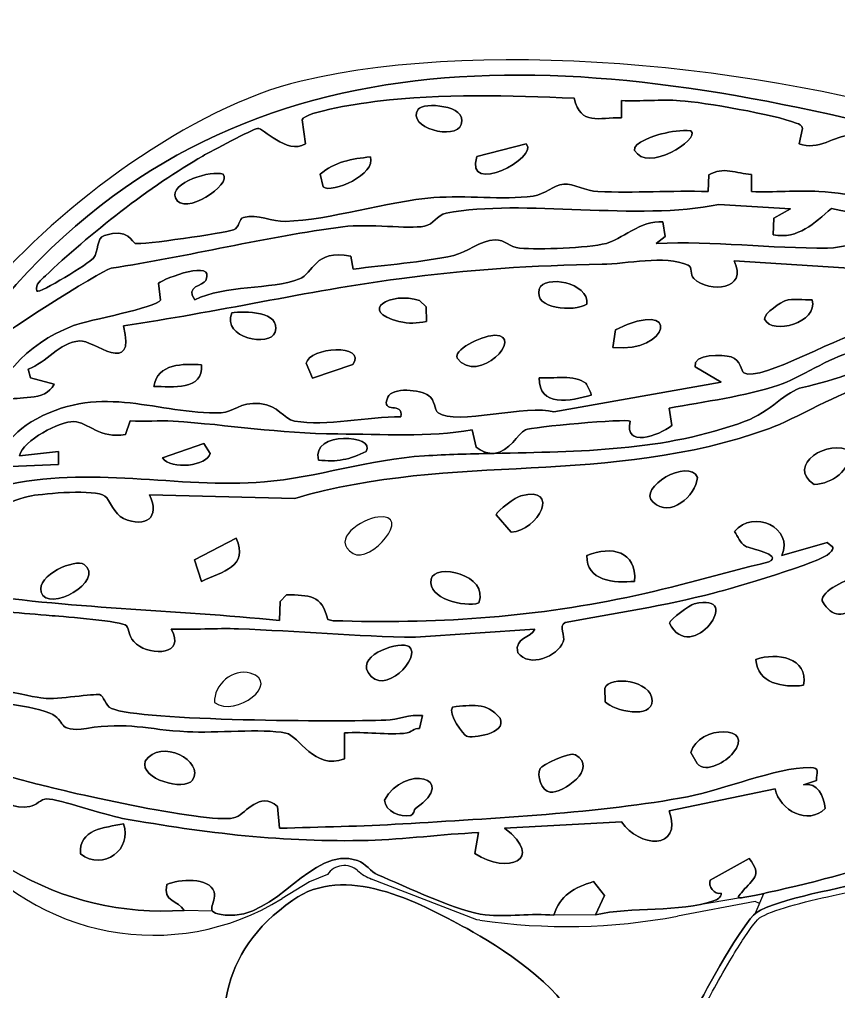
# Model space of a CAD drawing. Header units: millimetres. Extents: x -48 to 44, y -70 to 37.
# Drawn here: x -27.92 to -2.65, y 7.05 to 37.03 of the extents above; entities that cross this region are included whole.
import ezdxf

# ---------------------------------------------------------------- set-up
doc = ezdxf.new("R2010")
doc.units = ezdxf.units.MM
doc.layers.get('0').update_dxf_attribs({"linetype": 'CONTINUOUS'})

msp = doc.modelspace()

# ---------------------------------------------------------------- linework, layer by layer
for p, q in [((-18.416, 10.657), (-18.971, 10.435)), ((-13.805, 9.26), (-17.055, 10.515)), ((-18.971, 10.435), (-19.816, 9.912)), ((-5.677, 9.938), (-7.064, 9.703)), ((-5.229, 9.448), (-4.957, 10.072)), ((-5.229, 9.819), (-7.622, 9.37)), ((-5.093, 9.76), (-5.229, 9.819)), ((-21.959, 9.529), (-22.838, 9.546)), ((-10.145, 9.412), (-11.43, 9.403)), ((-13.716, 9.247), (-13.805, 9.26))]:
    msp.add_line(p, q)
for points in [[(-9.343, 33.992), (-9.345, 34.528)], [(-19.195, 33.933), (-19.096, 33.191)], [(-3.762, 33.664), (-3.866, 33.192)], [(-12.284, 33.191), (-13.806, 32.801)], [(-18.637, 32.256), (-18.551, 31.865)], [(-6.672, 31.721), (-6.654, 32.234)], [(-5.337, 31.72), (-5.343, 32.249)], [(-6.344, 31.326), (-4.134, 31.186)], [(-4.649, 30.9), (-4.134, 31.186)], [(-4.649, 30.9), (-4.669, 30.386)], [(-8.077, 30.788), (-8.006, 30.337)], [(-8.275, 30.12), (-8.006, 30.337)], [(-17.699, 29.727), (-17.621, 29.328)], [(-5.87, 29.583), (0.408, 29.181)], [(-23.565, 28.374), (-23.624, 28.893)], [(-15.358, 27.717), (-15.371, 28.166), (-15.575, 28.362), (-15.371, 28.166)], [(-9.528, 27.459), (-9.612, 26.913)], [(-18.879, 25.968), (-19.07, 26.425)], [(-27.578, 25.975), (-27.646, 26.242)], [(-17.633, 26.385), (-18.879, 25.968)], [(-7.072, 26.313), (-6.272, 25.845)], [(-26.846, 25.779), (-27.578, 25.975)], [(-11.432, 24.926), (-6.272, 25.845)], [(-7.875, 25.041), (-7.797, 24.506)], [(-24.501, 24.65), (-24.646, 24.231)], [(-13.956, 24.371), (-13.83, 23.838)], [(-27.914, 23.574), (-26.711, 23.705)], [(-26.712, 23.308), (-26.711, 23.705)], [(-23.503, 23.506), (-22.231, 23.953)], [(-22.036, 23.641), (-22.231, 23.953)], [(-26.712, 23.308), (-28.188, 23.241), (-28.448, 22.638), (-28.188, 23.241)], [(-23.906, 22.369), (-19.426, 22.259)], [(-13.212, 21.754), (-12.754, 21.214)], [(-21.236, 21.034), (-22.513, 20.363)], [(-3.001, 20.901), (-4.4, 20.5)], [(-22.513, 20.363), (-22.3, 19.698)], [(-19.679, 19.283), (-19.878, 19.075)], [(-19.899, 18.495), (-19.878, 19.075)], [(-18.237, 18.485), (-18.408, 18.518)], [(-15.704, 17.975), (-12.017, 18.227)], [(-9.864, 16.408), (-9.852, 15.981)], [(-15.489, 15.556), (-15.581, 15.157)], [(-17.894, 14.22), (-17.894, 15.022)], [(-7.016, 14.077), (-7.214, 14.423)], [(-3.331, 13.553), (-3.732, 13.42)], [(-4.608, 13.294), (-7.874, 12.617)], [(-19.956, 12.759), (-19.898, 12.082)], [(-12.951, 12.082), (-9.346, 12.281)], [(-13.753, 11.949), (-13.871, 11.302)], [(-6.609, 10.482), (-5.415, 11.151)], [(-10.209, 10.436), (-9.874, 10.013)], [(-9.874, 10.013), (-10.145, 9.412)]]:
    msp.add_lwpolyline(points, close=True)
for centre, radius, start, end in [((-23.782, 16.32), 7.536, 217.1968, 301.7506), ((-17.898, 10.311), 0.623, 48.4562, 146.2813), ((-16.544, 11.839), 1.419, 228.4562, 248.884), ((-11.036, 27.538), 18.486, 261.6649, 280.642)]:
    msp.add_arc(centre, radius, start, end)
for points, knots in [([(-29.783, 22.504), (-30.164, 24.599), (-30.101, 26.346), (-28.713, 28.045), (-21.367, 37.03), (-10.794, 36.142), (-0.525, 33.527), (1.73, 32.953), (4.149, 32.23), (5.458, 30.158)], [42, 42, 42, 42, 43, 43, 43, 44, 44, 44, 45, 45, 45, 45]), ([(5.458, 30.158), (4.149, 32.23), (1.73, 32.953), (-0.525, 33.527), (-10.794, 36.142), (-21.367, 37.03), (-28.713, 28.045), (-30.101, 26.346), (-30.164, 24.599), (-29.783, 22.504)], [48, 48, 48, 48, 49, 49, 49, 50, 50, 50, 51, 51, 51, 51]), ([(5.98, 30.412), (5.557, 31.583), (2.873, 33.091), (1.716, 33.497), (-4.047, 35.518), (-13.302, 36.542), (-19.231, 35.129), (-22.629, 34.319), (-26.674, 31.286), (-28.917, 28.651), (-30.375, 26.938), (-30.768, 25.288), (-30.509, 23.033)], [22, 22, 22, 22, 23, 23, 23, 24, 24, 24, 25, 25, 25, 26, 26, 26, 26]), ([(-19.195, 33.933), (-19.148, 34.188), (-17.23, 34.468), (-16.875, 34.51), (-14.904, 34.746), (-12.778, 34.682), (-10.807, 34.6)], [4, 4, 4, 4, 5, 5, 5, 6, 6, 6, 6]), ([(-10.807, 34.6), (-12.778, 34.682), (-14.904, 34.746), (-16.875, 34.51), (-17.23, 34.468), (-19.148, 34.188), (-19.195, 33.933)], [27, 27, 27, 27, 28, 28, 28, 29, 29, 29, 29]), ([(-9.345, 34.528), (-8.748, 34.498), (-8.138, 34.568), (-7.542, 34.525), (-6.776, 34.47), (-4.64, 34.098), (-3.959, 33.833), (-3.871, 33.798), (-3.781, 33.771), (-3.762, 33.664)], [8, 8, 8, 8, 9, 9, 9, 10, 10, 10, 11, 11, 11, 11]), ([(-3.762, 33.664), (-3.781, 33.771), (-3.871, 33.798), (-3.959, 33.833), (-4.64, 34.098), (-6.776, 34.47), (-7.542, 34.525), (-8.138, 34.568), (-8.748, 34.498), (-9.345, 34.528)], [22, 22, 22, 22, 23, 23, 23, 24, 24, 24, 25, 25, 25, 25]), ([(-20.572, 33.67), (-20.726, 33.646), (-22.011, 32.959), (-22.262, 32.817), (-23.837, 31.923), (-25.804, 30.378), (-27.114, 29.119), (-27.259, 28.98), (-27.426, 28.884), (-27.379, 28.65)], [31, 31, 31, 31, 32, 32, 32, 33, 33, 33, 34, 34, 34, 34]), ([(-27.114, 29.119), (-25.804, 30.378), (-23.837, 31.923), (-22.262, 32.817), (-22.011, 32.959), (-20.726, 33.646), (-20.572, 33.67)], [0, 0, 0, 0, 1, 1, 1, 2, 2, 2, 2]), ([(-3.866, 33.192), (-3.315, 32.968), (-2.712, 33.456), (-2.349, 33.455), (-0.991, 33.453), (2.944, 32.042), (3.977, 31.082), (4.12, 30.95), (4.35, 30.944), (4.282, 30.654)], [12, 12, 12, 12, 13, 13, 13, 14, 14, 14, 15, 15, 15, 15]), ([(4.282, 30.654), (4.35, 30.944), (4.12, 30.95), (3.977, 31.082), (2.944, 32.042), (-0.991, 33.453), (-2.349, 33.455), (-2.712, 33.456), (-3.315, 32.968), (-3.866, 33.192)], [18, 18, 18, 18, 19, 19, 19, 20, 20, 20, 21, 21, 21, 21]), ([(1.745, 31.855), (1.078, 32.092), (0.479, 31.378), (-0.031, 31.362), (-0.972, 31.331), (-2.242, 31.669), (-3.259, 31.725), (-3.947, 31.762), (-4.649, 31.692), (-5.337, 31.72)], [17, 17, 17, 17, 18, 18, 18, 19, 19, 19, 20, 20, 20, 20]), ([(-5.337, 31.72), (-4.649, 31.692), (-3.947, 31.762), (-3.259, 31.725), (-2.242, 31.669), (-0.972, 31.331), (-0.031, 31.362), (0.479, 31.378), (1.078, 32.092), (1.745, 31.855)], [13, 13, 13, 13, 14, 14, 14, 15, 15, 15, 16, 16, 16, 16]), ([(-6.672, 31.721), (-7.802, 31.76), (-8.947, 31.669), (-10.077, 31.723), (-10.433, 31.74), (-10.824, 31.969), (-11.129, 31.948), (-11.45, 31.927), (-11.698, 31.634), (-12.077, 31.582), (-13.014, 31.454), (-14.162, 31.611), (-15.131, 31.535), (-16.606, 31.42), (-18.333, 30.838), (-19.713, 30.801), (-20.098, 30.79), (-20.582, 31.037), (-21.007, 30.923)], [23, 23, 23, 23, 24, 24, 24, 25, 25, 25, 26, 26, 26, 27, 27, 27, 28, 28, 28, 29, 29, 29, 29]), ([(-21.007, 30.923), (-20.582, 31.037), (-20.098, 30.79), (-19.713, 30.801), (-18.333, 30.838), (-16.606, 31.42), (-15.131, 31.535), (-14.162, 31.611), (-13.014, 31.454), (-12.077, 31.582), (-11.698, 31.634), (-11.45, 31.927), (-11.129, 31.948), (-10.824, 31.969), (-10.433, 31.74), (-10.077, 31.723), (-8.947, 31.669), (-7.802, 31.76), (-6.672, 31.721)], [4, 4, 4, 4, 5, 5, 5, 6, 6, 6, 7, 7, 7, 8, 8, 8, 9, 9, 9, 10, 10, 10, 10]), ([(-25.085, 29.36), (-22.736, 29.708), (-20.279, 30.34), (-17.942, 30.634), (-17.129, 30.736), (-15.927, 30.561), (-15.427, 30.652), (-15.135, 30.705), (-15.051, 30.994), (-14.753, 31.052), (-12.382, 31.515), (-8.847, 30.791), (-6.344, 31.326)], [1, 1, 1, 1, 2, 2, 2, 3, 3, 3, 4, 4, 4, 5, 5, 5, 5]), ([(-6.344, 31.326), (-8.847, 30.791), (-12.382, 31.515), (-14.753, 31.052), (-15.051, 30.994), (-15.135, 30.705), (-15.427, 30.652), (-15.927, 30.561), (-17.129, 30.736), (-17.942, 30.634), (-20.279, 30.34), (-22.736, 29.708), (-25.085, 29.36)], [69, 69, 69, 69, 70, 70, 70, 71, 71, 71, 72, 72, 72, 73, 73, 73, 73]), ([(-2.871, 31.198), (-1.38, 30.861), (0.453, 30.949), (1.913, 30.621), (2.336, 30.526), (2.623, 30.177), (2.762, 30.15), (2.918, 30.12), (3.467, 30.269), (3.813, 30.253), (3.947, 30.246), (4.679, 30.174), (4.549, 29.92)], [9, 9, 9, 9, 10, 10, 10, 11, 11, 11, 12, 12, 12, 13, 13, 13, 13]), ([(4.549, 29.92), (4.679, 30.174), (3.947, 30.246), (3.813, 30.253), (3.467, 30.269), (2.918, 30.12), (2.762, 30.15), (2.623, 30.177), (2.336, 30.526), (1.913, 30.621), (0.453, 30.949), (-1.38, 30.861), (-2.871, 31.198)], [61, 61, 61, 61, 62, 62, 62, 63, 63, 63, 64, 64, 64, 65, 65, 65, 65]), ([(-21.007, 30.923), (-21.148, 30.885), (-21.132, 30.603), (-21.317, 30.54), (-21.608, 30.442), (-24.132, 30.068), (-24.349, 30.121)], [29, 29, 29, 29, 30, 30, 30, 31, 31, 31, 31]), ([(-24.349, 30.121), (-24.132, 30.068), (-21.608, 30.442), (-21.317, 30.54), (-21.132, 30.603), (-21.148, 30.885), (-21.007, 30.923)], [2, 2, 2, 2, 3, 3, 3, 4, 4, 4, 4]), ([(-24.349, 30.121), (-24.417, 30.138), (-24.573, 30.619), (-25.293, 30.368), (-25.564, 30.274), (-25.447, 29.89), (-25.645, 29.653), (-25.74, 29.538), (-27.289, 28.56), (-27.379, 28.65)], [31, 31, 31, 31, 32, 32, 32, 33, 33, 33, 34, 34, 34, 34]), ([(-25.645, 29.653), (-25.447, 29.89), (-25.564, 30.274), (-25.293, 30.368), (-24.573, 30.619), (-24.417, 30.138), (-24.349, 30.121)], [0, 0, 0, 0, 1, 1, 1, 2, 2, 2, 2]), ([(-8.077, 30.788), (-8.716, 30.854), (-9.414, 30.215), (-9.815, 30.122), (-10.429, 29.98), (-11.855, 29.923), (-12.49, 29.977), (-12.805, 30.004), (-12.936, 30.24), (-13.246, 30.229), (-13.698, 30.212), (-14.137, 29.841), (-14.522, 29.752), (-15.486, 29.528), (-16.638, 29.468), (-17.621, 29.328)], [78, 78, 78, 78, 79, 79, 79, 80, 80, 80, 81, 81, 81, 82, 82, 82, 83, 83, 83, 83]), ([(-17.621, 29.328), (-16.638, 29.468), (-15.486, 29.528), (-14.522, 29.752), (-14.137, 29.841), (-13.698, 30.212), (-13.246, 30.229), (-12.936, 30.24), (-12.805, 30.004), (-12.49, 29.977), (-11.855, 29.923), (-10.429, 29.98), (-9.815, 30.122), (-9.414, 30.215), (-8.716, 30.854), (-8.077, 30.788)], [8, 8, 8, 8, 9, 9, 9, 10, 10, 10, 11, 11, 11, 12, 12, 12, 13, 13, 13, 13]), ([(0.677, 29.719), (-0.077, 29.536), (-0.904, 30.049), (-1.523, 30.127), (-2.025, 30.19), (-2.497, 29.983), (-2.992, 29.979), (-4.757, 29.961), (-6.506, 30.208), (-8.275, 30.12)], [73, 73, 73, 73, 74, 74, 74, 75, 75, 75, 76, 76, 76, 76]), ([(-8.275, 30.12), (-6.506, 30.208), (-4.757, 29.961), (-2.992, 29.979), (-2.497, 29.983), (-2.025, 30.19), (-1.523, 30.127), (-0.904, 30.049), (-0.077, 29.536), (0.677, 29.719)], [15, 15, 15, 15, 16, 16, 16, 17, 17, 17, 18, 18, 18, 18]), ([(-24.708, 27.58), (-21.868, 27.998), (-19.052, 28.649), (-16.205, 29.031), (-14.084, 29.315), (-12.056, 29.447), (-9.945, 29.477), (-9.199, 29.488), (-8.022, 29.768), (-7.295, 29.454), (-7.141, 29.387), (-7.253, 29.16), (-7.122, 29.04), (-6.63, 28.591), (-5.434, 28.68), (-5.87, 29.583)], [62, 62, 62, 62, 63, 63, 63, 64, 64, 64, 65, 65, 65, 66, 66, 66, 67, 67, 67, 67]), ([(-5.87, 29.583), (-5.434, 28.68), (-6.63, 28.591), (-7.122, 29.04), (-7.253, 29.16), (-7.141, 29.387), (-7.295, 29.454), (-8.022, 29.768), (-9.199, 29.488), (-9.945, 29.477), (-12.056, 29.447), (-14.084, 29.315), (-16.205, 29.031), (-19.052, 28.649), (-21.868, 27.998), (-24.708, 27.58)], [24, 24, 24, 24, 25, 25, 25, 26, 26, 26, 27, 27, 27, 28, 28, 28, 29, 29, 29, 29]), ([(-17.699, 29.727), (-18.823, 29.956), (-18.846, 29.191), (-19.282, 29.025), (-20.171, 28.686), (-21.58, 28.846), (-22.506, 28.384)], [84, 84, 84, 84, 85, 85, 85, 86, 86, 86, 86]), ([(-22.506, 28.384), (-21.58, 28.846), (-20.171, 28.686), (-19.282, 29.025), (-18.846, 29.191), (-18.823, 29.956), (-17.699, 29.727)], [5, 5, 5, 5, 6, 6, 6, 7, 7, 7, 7]), ([(4.549, 29.92), (3.89, 29.415), (3.27, 28.868), (2.552, 28.443), (0.77, 27.389), (-1.803, 26.092), (-3.769, 25.679), (-4.249, 25.578), (-4.772, 24.919), (-5.532, 24.636), (-8.031, 23.707), (-10.663, 23.701), (-13.272, 23.647)], [13, 13, 13, 13, 14, 14, 14, 15, 15, 15, 16, 16, 16, 17, 17, 17, 17]), ([(-13.272, 23.647), (-10.663, 23.701), (-8.031, 23.707), (-5.532, 24.636), (-4.772, 24.919), (-4.249, 25.578), (-3.769, 25.679), (-1.803, 26.092), (0.77, 27.389), (2.552, 28.443), (3.27, 28.868), (3.89, 29.415), (4.549, 29.92)], [57, 57, 57, 57, 58, 58, 58, 59, 59, 59, 60, 60, 60, 61, 61, 61, 61]), ([(-22.506, 28.384), (-22.818, 28.811), (-22.253, 28.808), (-22.17, 28.983), (-21.849, 29.658), (-23.448, 29.044), (-23.624, 28.893)], [86, 86, 86, 86, 87, 87, 87, 88, 88, 88, 88]), ([(-23.624, 28.893), (-23.448, 29.044), (-21.849, 29.658), (-22.17, 28.983), (-22.253, 28.808), (-22.818, 28.811), (-22.506, 28.384)], [3, 3, 3, 3, 4, 4, 4, 5, 5, 5, 5]), ([(-25.085, 29.36), (-25.44, 29.26), (-28.711, 27.179), (-28.925, 26.921), (-29.179, 26.613), (-29.823, 24.486), (-29.317, 24.51)], [73, 73, 73, 73, 74, 74, 74, 75, 75, 75, 75]), ([(-23.565, 28.374), (-23.694, 28.137), (-25.777, 27.763), (-26.249, 27.586), (-27.787, 27.008), (-28.551, 25.892), (-29.317, 24.51)], [89, 89, 89, 89, 90, 90, 90, 91, 91, 91, 91]), ([(-29.317, 24.51), (-28.551, 25.892), (-27.787, 27.008), (-26.249, 27.586), (-25.777, 27.763), (-23.694, 28.137), (-23.565, 28.374)], [0, 0, 0, 0, 1, 1, 1, 2, 2, 2, 2]), ([(-27.646, 26.242), (-27.083, 26.445), (-26.69, 27.065), (-26.057, 27.118), (-25.668, 27.15), (-24.303, 25.984), (-24.708, 27.58)], [60, 60, 60, 60, 61, 61, 61, 62, 62, 62, 62]), ([(-24.708, 27.58), (-24.303, 25.984), (-25.668, 27.15), (-26.057, 27.118), (-26.69, 27.065), (-27.083, 26.445), (-27.646, 26.242)], [29, 29, 29, 29, 30, 30, 30, 31, 31, 31, 31]), ([(-1.06, 26.779), (-1.016, 27.18), (-1.23, 27.446), (-1.644, 27.442), (-2.442, 27.434), (-5.036, 25.806), (-5.579, 26.133), (-5.658, 26.18), (-5.661, 26.526), (-5.962, 26.62), (-6.221, 26.701), (-7.165, 26.727), (-7.072, 26.313)], [41, 41, 41, 41, 42, 42, 42, 43, 43, 43, 44, 44, 44, 45, 45, 45, 45]), ([(-7.072, 26.313), (-7.165, 26.727), (-6.221, 26.701), (-5.962, 26.62), (-5.661, 26.526), (-5.658, 26.18), (-5.579, 26.133), (-5.036, 25.806), (-2.442, 27.434), (-1.644, 27.442), (-1.23, 27.446), (-1.016, 27.18), (-1.06, 26.779)], [46, 46, 46, 46, 47, 47, 47, 48, 48, 48, 49, 49, 49, 50, 50, 50, 50]), ([(-7.875, 25.041), (-6.803, 25.242), (-5.534, 25.409), (-4.507, 25.749), (-3.903, 25.949), (-2.859, 26.631), (-2.293, 26.753), (-2.079, 26.799), (-1.162, 26.683), (-1.06, 26.779)], [38, 38, 38, 38, 39, 39, 39, 40, 40, 40, 41, 41, 41, 41]), ([(-1.06, 26.779), (-1.162, 26.683), (-2.079, 26.799), (-2.293, 26.753), (-2.859, 26.631), (-3.903, 25.949), (-4.507, 25.749), (-5.534, 25.409), (-6.803, 25.242), (-7.875, 25.041)], [50, 50, 50, 50, 51, 51, 51, 52, 52, 52, 53, 53, 53, 53]), ([(-16.158, 24.775), (-17.153, 24.789), (-18.456, 24.457), (-19.428, 24.644), (-19.804, 24.716), (-19.906, 25.127), (-20.499, 25.181), (-21.136, 25.238), (-21.314, 24.911), (-21.695, 24.9), (-23.65, 24.844), (-25.325, 25.82), (-27.384, 24.713), (-28.33, 24.204), (-28.488, 23.558), (-29.115, 22.771)], [51, 51, 51, 51, 52, 52, 52, 53, 53, 53, 54, 54, 54, 55, 55, 55, 56, 56, 56, 56]), ([(-29.115, 22.771), (-28.488, 23.558), (-28.33, 24.204), (-27.384, 24.713), (-25.325, 25.82), (-23.65, 24.844), (-21.695, 24.9), (-21.314, 24.911), (-21.136, 25.238), (-20.499, 25.181), (-19.906, 25.127), (-19.804, 24.716), (-19.428, 24.644), (-18.456, 24.457), (-17.153, 24.789), (-16.158, 24.775)], [35, 35, 35, 35, 36, 36, 36, 37, 37, 37, 38, 38, 38, 39, 39, 39, 40, 40, 40, 40]), ([(-29.115, 22.771), (-29.139, 23.249), (-28.628, 25.088), (-28.287, 25.281), (-28.021, 25.431), (-27.115, 25.217), (-26.846, 25.779)], [56, 56, 56, 56, 57, 57, 57, 58, 58, 58, 58]), ([(-26.846, 25.779), (-27.115, 25.217), (-28.021, 25.431), (-28.287, 25.281), (-28.628, 25.088), (-29.139, 23.249), (-29.115, 22.771)], [33, 33, 33, 33, 34, 34, 34, 35, 35, 35, 35]), ([(-19.426, 22.259), (-14.511, 23.698), (-9.788, 22.604), (-4.779, 24.417), (-4.091, 24.666), (-2.436, 25.615), (-1.897, 25.692), (-1.573, 25.738), (-0.83, 25.029), (-0.259, 25.31)], [84, 84, 84, 84, 85, 85, 85, 86, 86, 86, 87, 87, 87, 87]), ([(-0.259, 25.31), (-0.83, 25.029), (-1.573, 25.738), (-1.897, 25.692), (-2.436, 25.615), (-4.091, 24.666), (-4.779, 24.417), (-9.788, 22.604), (-14.511, 23.698), (-19.426, 22.259)], [25, 25, 25, 25, 26, 26, 26, 27, 27, 27, 28, 28, 28, 28]), ([(-11.432, 24.926), (-12.215, 25.164), (-14.465, 24.5), (-15.003, 24.896), (-15.133, 24.993), (-15.077, 25.276), (-15.296, 25.433), (-15.546, 25.612), (-16.417, 25.703), (-16.557, 25.375), (-16.791, 24.826), (-16.035, 25.267), (-16.158, 24.775)], [47, 47, 47, 47, 48, 48, 48, 49, 49, 49, 50, 50, 50, 51, 51, 51, 51]), ([(-16.158, 24.775), (-16.035, 25.267), (-16.791, 24.826), (-16.557, 25.375), (-16.417, 25.703), (-15.546, 25.612), (-15.296, 25.433), (-15.077, 25.276), (-15.133, 24.993), (-15.003, 24.896), (-14.465, 24.5), (-12.215, 25.164), (-11.432, 24.926)], [40, 40, 40, 40, 41, 41, 41, 42, 42, 42, 43, 43, 43, 44, 44, 44, 44]), ([(-27.914, 23.574), (-27.819, 24.051), (-26.653, 24.637), (-26.241, 24.627), (-25.804, 24.617), (-25.418, 24.074), (-24.646, 24.231)], [25, 25, 25, 25, 26, 26, 26, 27, 27, 27, 27]), ([(-24.646, 24.231), (-25.418, 24.074), (-25.804, 24.617), (-26.241, 24.627), (-26.653, 24.637), (-27.819, 24.051), (-27.914, 23.574)], [4, 4, 4, 4, 5, 5, 5, 6, 6, 6, 6]), ([(-24.501, 24.65), (-24.059, 24.619), (-23.613, 24.668), (-23.173, 24.64), (-21.394, 24.524), (-19.979, 24.263), (-18.1, 24.246), (-16.737, 24.234), (-15.283, 24.141), (-13.956, 24.371)], [28, 28, 28, 28, 29, 29, 29, 30, 30, 30, 31, 31, 31, 31]), ([(-13.956, 24.371), (-15.283, 24.141), (-16.737, 24.234), (-18.1, 24.246), (-19.979, 24.263), (-21.394, 24.524), (-23.173, 24.64), (-23.613, 24.668), (-24.059, 24.619), (-24.501, 24.65)], [0, 0, 0, 0, 1, 1, 1, 2, 2, 2, 3, 3, 3, 3]), ([(-13.358, 23.645), (-13.329, 23.644), (-13.3, 23.644), (-13.272, 23.647), (-12.811, 23.69), (-12.538, 24.261), (-12.311, 24.369), (-12.107, 24.467), (-9.217, 24.721), (-9.077, 24.64)], [33, 33, 33, 33, 34, 34, 34, 35, 35, 35, 36, 36, 36, 36]), ([(-9.077, 24.64), (-9.217, 24.721), (-12.107, 24.467), (-12.311, 24.369), (-12.538, 24.261), (-12.811, 23.69), (-13.272, 23.647)], [55, 55, 55, 55, 56, 56, 56, 57, 57, 57, 57]), ([(-13.358, 23.645), (-14.049, 23.631), (-14.737, 23.612), (-15.421, 23.571), (-17.106, 23.47), (-18.791, 22.892), (-20.361, 22.766), (-23.045, 22.551), (-25.789, 23.295), (-28.448, 22.638)], [18, 18, 18, 18, 19, 19, 19, 20, 20, 20, 21, 21, 21, 21]), ([(-28.448, 22.638), (-25.789, 23.295), (-23.045, 22.551), (-20.361, 22.766), (-18.791, 22.892), (-17.106, 23.47), (-15.421, 23.571), (-14.737, 23.612), (-14.049, 23.631), (-13.358, 23.645)], [10, 10, 10, 10, 11, 11, 11, 12, 12, 12, 13, 13, 13, 13]), ([(-29.654, 19.361), (-29.828, 19.459), (-29.47, 20.427), (-29.373, 20.556), (-29.145, 20.861), (-28.68, 20.702), (-28.589, 20.984), (-28.486, 21.301), (-28.922, 21.642), (-28.523, 21.976), (-28.381, 22.095), (-27.751, 22.304), (-27.548, 22.338), (-27.116, 22.41), (-25.587, 22.548), (-25.282, 22.328), (-25.129, 22.217), (-24.988, 21.76), (-24.705, 21.639), (-24.014, 21.342), (-23.566, 21.661), (-23.906, 22.369)], [76, 76, 76, 76, 77, 77, 77, 78, 78, 78, 79, 79, 79, 80, 80, 80, 81, 81, 81, 82, 82, 82, 83, 83, 83, 83]), ([(-23.906, 22.369), (-23.566, 21.661), (-24.014, 21.342), (-24.705, 21.639), (-24.988, 21.76), (-25.129, 22.217), (-25.282, 22.328), (-25.587, 22.548), (-27.116, 22.41), (-27.548, 22.338), (-27.751, 22.304), (-28.381, 22.095), (-28.523, 21.976), (-28.922, 21.642), (-28.486, 21.301), (-28.589, 20.984), (-28.68, 20.702), (-29.145, 20.861), (-29.373, 20.556), (-29.47, 20.427), (-29.828, 19.459), (-29.654, 19.361)], [29, 29, 29, 29, 30, 30, 30, 31, 31, 31, 32, 32, 32, 33, 33, 33, 34, 34, 34, 35, 35, 35, 36, 36, 36, 36]), ([(-17.627, 20.557), (-18.337, 20.994), (-17.346, 21.627), (-16.859, 21.68), (-15.744, 21.802), (-17.087, 20.224), (-17.627, 20.557)], [0, 0, 0, 0, 1, 1, 1, 2, 2, 2, 2]), ([(-5.865, 21.236), (-5.756, 21.081), (-5.693, 20.887), (-5.524, 20.779), (-5.418, 20.712), (-4.355, 20.534), (-4.799, 20.297)], [67, 67, 67, 67, 68, 68, 68, 69, 69, 69, 69]), ([(-4.799, 20.297), (-4.355, 20.534), (-5.418, 20.712), (-5.524, 20.779), (-5.693, 20.887), (-5.756, 21.081), (-5.865, 21.236)], [43, 43, 43, 43, 44, 44, 44, 45, 45, 45, 45]), ([(-11.088, 18.434), (-9.564, 18.707), (-8.01, 18.948), (-6.51, 19.336), (-5.944, 19.482), (-3.163, 20.295), (-2.928, 20.564), (-2.749, 20.769), (-2.823, 20.726), (-3.001, 20.901)], [62, 62, 62, 62, 63, 63, 63, 64, 64, 64, 65, 65, 65, 65]), ([(-3.001, 20.901), (-2.823, 20.726), (-2.749, 20.769), (-2.928, 20.564), (-3.163, 20.295), (-5.944, 19.482), (-6.51, 19.336), (-8.01, 18.948), (-9.564, 18.707), (-11.088, 18.434)], [47, 47, 47, 47, 48, 48, 48, 49, 49, 49, 50, 50, 50, 50]), ([(-4.799, 20.297), (-6.267, 19.948), (-7.705, 19.512), (-9.185, 19.205), (-12.229, 18.572), (-15.119, 18.386), (-18.237, 18.485)], [69, 69, 69, 69, 70, 70, 70, 71, 71, 71, 71]), ([(-18.237, 18.485), (-15.119, 18.386), (-12.229, 18.572), (-9.185, 19.205), (-7.705, 19.512), (-6.267, 19.948), (-4.799, 20.297)], [41, 41, 41, 41, 42, 42, 42, 43, 43, 43, 43]), ([(-15.489, 15.556), (-15.878, 15.606), (-16.238, 15.431), (-16.62, 15.417), (-17.985, 15.369), (-24.152, 15.383), (-25.078, 15.777), (-25.282, 15.864), (-25.296, 16.169), (-25.45, 16.204), (-25.599, 16.238), (-26.734, 16.052), (-27.178, 16.092), (-27.485, 16.12), (-29.675, 16.596), (-29.786, 16.69), (-30.001, 16.872), (-30.04, 18.78), (-29.698, 18.886), (-29.629, 18.908), (-28.478, 18.779), (-28.253, 18.757), (-27.807, 18.712), (-27.392, 18.684), (-26.91, 18.64), (-26.498, 18.602), (-24.74, 18.475), (-24.609, 18.325), (-24.511, 18.214), (-24.569, 17.966), (-24.307, 17.761), (-23.836, 17.392), (-22.774, 17.425), (-23.238, 18.227)], [45, 45, 45, 45, 46, 46, 46, 47, 47, 47, 48, 48, 48, 49, 49, 49, 50, 50, 50, 51, 51, 51, 52, 52, 52, 53, 53, 53, 54, 54, 54, 55, 55, 55, 56, 56, 56, 56]), ([(-23.238, 18.227), (-22.774, 17.425), (-23.836, 17.392), (-24.307, 17.761), (-24.569, 17.966), (-24.511, 18.214), (-24.609, 18.325), (-24.74, 18.475), (-26.498, 18.602), (-26.91, 18.64), (-27.392, 18.684), (-27.807, 18.712), (-28.253, 18.757), (-28.478, 18.779), (-29.629, 18.908), (-29.698, 18.886), (-30.04, 18.78), (-30.001, 16.872), (-29.786, 16.69), (-29.675, 16.596), (-27.485, 16.12), (-27.178, 16.092), (-26.734, 16.052), (-25.599, 16.238), (-25.45, 16.204), (-25.296, 16.169), (-25.282, 15.864), (-25.078, 15.777), (-24.152, 15.383), (-17.985, 15.369), (-16.62, 15.417), (-16.238, 15.431), (-15.878, 15.606), (-15.489, 15.556)], [56, 56, 56, 56, 57, 57, 57, 58, 58, 58, 59, 59, 59, 60, 60, 60, 61, 61, 61, 62, 62, 62, 63, 63, 63, 64, 64, 64, 65, 65, 65, 66, 66, 66, 67, 67, 67, 67]), ([(-12.549, 17.498), (-12.18, 17.013), (-11.323, 17.395), (-11.145, 17.832), (-11.064, 18.028), (-11.298, 18.304), (-11.088, 18.434)], [60, 60, 60, 60, 61, 61, 61, 62, 62, 62, 62]), ([(-11.088, 18.434), (-11.298, 18.304), (-11.064, 18.028), (-11.145, 17.832), (-11.323, 17.395), (-12.18, 17.013), (-12.549, 17.498)], [50, 50, 50, 50, 51, 51, 51, 52, 52, 52, 52]), ([(-23.238, 18.227), (-22.549, 18.205), (-21.851, 18.259), (-21.162, 18.234), (-19.332, 18.167), (-17.517, 18), (-15.704, 17.975)], [56, 56, 56, 56, 57, 57, 57, 58, 58, 58, 58]), ([(-15.704, 17.975), (-17.517, 18), (-19.332, 18.167), (-21.162, 18.234), (-21.851, 18.259), (-22.549, 18.205), (-23.238, 18.227)], [54, 54, 54, 54, 55, 55, 55, 56, 56, 56, 56]), ([(-21.901, 15.959), (-21.927, 16.501), (-21.329, 17.03), (-20.796, 16.869), (-19.814, 16.573), (-21.251, 15.483), (-21.901, 15.959)], [0, 0, 0, 0, 1, 1, 1, 2, 2, 2, 2]), ([(-19.956, 12.759), (-20.533, 13.228), (-20.903, 12.562), (-21.238, 12.422), (-21.873, 12.157), (-26.453, 13.199), (-27.408, 13.458), (-27.874, 13.584), (-29.544, 14.01), (-29.826, 14.211), (-29.99, 14.328), (-30.012, 14.498), (-30.022, 14.683), (-30.036, 14.925), (-30.032, 16.176), (-29.844, 16.214)], [31, 31, 31, 31, 32, 32, 32, 33, 33, 33, 34, 34, 34, 35, 35, 35, 36, 36, 36, 36]), ([(-29.844, 16.214), (-30.032, 16.176), (-30.036, 14.925), (-30.022, 14.683), (-30.012, 14.498), (-29.99, 14.328), (-29.826, 14.211), (-29.544, 14.01), (-27.874, 13.584), (-27.408, 13.458), (-26.453, 13.199), (-21.873, 12.157), (-21.238, 12.422), (-20.903, 12.562), (-20.533, 13.228), (-19.956, 12.759)], [76, 76, 76, 76, 77, 77, 77, 78, 78, 78, 79, 79, 79, 80, 80, 80, 81, 81, 81, 81]), ([(-29.844, 16.214), (-29.005, 15.949), (-27.762, 15.941), (-26.973, 15.629), (-26.46, 15.425), (-26.79, 15.017), (-25.852, 15.163), (-24.532, 15.368), (-24.027, 15.13), (-22.733, 15.059), (-21.881, 15.013), (-20.437, 15.166), (-19.7, 15.02), (-19.291, 14.939), (-18.821, 13.862), (-17.894, 14.22)], [36, 36, 36, 36, 37, 37, 37, 38, 38, 38, 39, 39, 39, 40, 40, 40, 41, 41, 41, 41]), ([(-17.894, 14.22), (-18.821, 13.862), (-19.291, 14.939), (-19.7, 15.02), (-20.437, 15.166), (-21.881, 15.013), (-22.733, 15.059), (-24.027, 15.13), (-24.532, 15.368), (-25.852, 15.163), (-26.79, 15.017), (-26.46, 15.425), (-26.973, 15.629), (-27.762, 15.941), (-29.005, 15.949), (-29.844, 16.214)], [71, 71, 71, 71, 72, 72, 72, 73, 73, 73, 74, 74, 74, 75, 75, 75, 76, 76, 76, 76]), ([(-17.894, 15.022), (-17.279, 15.077), (-16.556, 14.946), (-15.957, 15.022), (-15.87, 15.033), (-15.721, 15.181), (-15.581, 15.157)], [42, 42, 42, 42, 43, 43, 43, 44, 44, 44, 44]), ([(-15.581, 15.157), (-15.721, 15.181), (-15.87, 15.033), (-15.957, 15.022), (-16.556, 14.946), (-17.279, 15.077), (-17.894, 15.022)], [68, 68, 68, 68, 69, 69, 69, 70, 70, 70, 70]), ([(-3.331, 13.553), (-3.353, 13.792), (-3.194, 13.96), (-3.533, 13.958), (-4.614, 13.954), (-6.195, 13.264), (-7.31, 13.055), (-9.974, 12.555), (-13.35, 12.384), (-16.092, 12.218), (-17.353, 12.142), (-18.636, 12.123), (-19.898, 12.082)], [26, 26, 26, 26, 27, 27, 27, 28, 28, 28, 29, 29, 29, 30, 30, 30, 30]), ([(-19.898, 12.082), (-18.636, 12.123), (-17.353, 12.142), (-16.092, 12.218), (-13.35, 12.384), (-9.974, 12.555), (-7.31, 13.055), (-6.195, 13.264), (-4.614, 13.954), (-3.533, 13.958), (-3.194, 13.96), (-3.353, 13.792), (-3.331, 13.553)], [82, 82, 82, 82, 83, 83, 83, 84, 84, 84, 85, 85, 85, 86, 86, 86, 86]), ([(-5.264, -4.478), (-5.699, -4.056), (-6.437, -3.737), (-6.81, -3.352), (-7.296, -2.851), (-7.816, 0.101), (-7.879, 0.923), (-7.998, 2.476), (-7.672, 5.074), (-7.037, 6.503), (-6.804, 7.026), (-5.574, 9.212), (-5.197, 9.473), (-4.54, 9.927), (-2.467, 10.225), (-1.566, 10.518), (0.964, 11.338), (3.404, 12.489), (5.617, 13.953)], [0, 0, 0, 0, 1, 1, 1, 2, 2, 2, 3, 3, 3, 4, 4, 4, 5, 5, 5, 6, 6, 6, 6]), ([(5.617, 13.953), (3.404, 12.489), (0.964, 11.338), (-1.566, 10.518), (-2.467, 10.225), (-4.54, 9.927), (-5.197, 9.473), (-5.574, 9.212), (-6.804, 7.026), (-7.037, 6.503), (-7.672, 5.074), (-7.998, 2.476), (-7.879, 0.923), (-7.816, 0.101), (-7.296, -2.851), (-6.81, -3.352), (-6.437, -3.737), (-5.699, -4.056), (-5.264, -4.478), (-4.756, -4.97), (-3.427, -7.199), (-3.168, -7.323), (-2.38, -7.701), (-1.717, -6.849), (-1.607, -6.141)], [10, 10, 10, 10, 11, 11, 11, 12, 12, 12, 13, 13, 13, 14, 14, 14, 15, 15, 15, 16, 16, 16, 17, 17, 17, 18, 18, 18, 18]), ([(-22.838, 9.546), (-24.771, 9.438), (-26.522, 9.837), (-28.183, 10.811), (-28.493, 10.993), (-29.739, 11.846), (-29.848, 12.086), (-29.969, 12.35), (-30.197, 13.57), (-29.834, 13.677)], [10, 10, 10, 10, 11, 11, 11, 12, 12, 12, 13, 13, 13, 13]), ([(-29.834, 13.677), (-30.197, 13.57), (-29.969, 12.35), (-29.848, 12.086), (-29.739, 11.846), (-28.493, 10.993), (-28.183, 10.811), (-26.522, 9.837), (-24.771, 9.438), (-22.838, 9.546)], [99, 99, 99, 99, 100, 100, 100, 101, 101, 101, 102, 102, 102, 102]), ([(-29.834, 13.677), (-28.842, 13.708), (-28.613, 12.587), (-27.59, 12.752), (-27.396, 12.783), (-27.254, 12.992), (-27.07, 12.989), (-26.687, 12.985), (-25.299, 12.491), (-24.735, 12.389), (-22.19, 11.931), (-19.716, 11.64), (-17.16, 11.71), (-16.034, 11.741), (-14.877, 11.901), (-13.753, 11.949)], [13, 13, 13, 13, 14, 14, 14, 15, 15, 15, 16, 16, 16, 17, 17, 17, 18, 18, 18, 18]), ([(-13.753, 11.949), (-14.877, 11.901), (-16.034, 11.741), (-17.16, 11.71), (-19.716, 11.64), (-22.19, 11.931), (-24.735, 12.389), (-25.299, 12.491), (-26.687, 12.985), (-27.07, 12.989), (-27.254, 12.992), (-27.396, 12.783), (-27.59, 12.752), (-28.613, 12.587), (-28.842, 13.708), (-29.834, 13.677)], [94, 94, 94, 94, 95, 95, 95, 96, 96, 96, 97, 97, 97, 98, 98, 98, 99, 99, 99, 99]), ([(-0.609, 11.802), (-0.972, 11.932), (-1.488, 11.613), (-1.736, 11.35), (-1.855, 11.224), (-1.798, 10.975), (-1.957, 10.877), (-2.292, 10.671), (-4.999, 10.044), (-5.545, 9.953), (-5.864, 9.899), (-5.723, 9.997), (-5.604, 10.146), (-5.318, 10.507), (-4.976, 10.61), (-5.415, 11.151)], [105, 105, 105, 105, 106, 106, 106, 107, 107, 107, 108, 108, 108, 109, 109, 109, 110, 110, 110, 110]), ([(-5.415, 11.151), (-4.976, 10.61), (-5.318, 10.507), (-5.604, 10.146), (-5.723, 9.997), (-5.864, 9.899), (-5.545, 9.953), (-4.999, 10.044), (-2.292, 10.671), (-1.957, 10.877), (-1.798, 10.975), (-1.855, 11.224), (-1.736, 11.35), (-1.488, 11.613), (-0.972, 11.932), (-0.609, 11.802)], [2, 2, 2, 2, 3, 3, 3, 4, 4, 4, 5, 5, 5, 6, 6, 6, 7, 7, 7, 7]), ([(-11.43, 9.403), (-12.122, 9.461), (-12.868, 9.348), (-13.55, 9.414), (-14.341, 9.489), (-16.018, 10.291), (-16.86, 10.645), (-17.086, 10.74), (-17.238, 11.007), (-17.485, 11.088), (-18.94, 11.569), (-19.953, 9.238), (-21.574, 9.404), (-22.313, 9.479), (-21.807, 9.752), (-21.914, 10.122), (-22.044, 10.576), (-23.015, 10.518), (-23.371, 10.344)], [3, 3, 3, 3, 4, 4, 4, 5, 5, 5, 6, 6, 6, 7, 7, 7, 8, 8, 8, 9, 9, 9, 9]), ([(-23.371, 10.344), (-23.015, 10.518), (-22.044, 10.576), (-21.914, 10.122), (-21.807, 9.752), (-22.313, 9.479), (-21.574, 9.404), (-19.953, 9.238), (-18.94, 11.569), (-17.485, 11.088), (-17.238, 11.007), (-17.086, 10.74), (-16.86, 10.645), (-16.018, 10.291), (-14.341, 9.489), (-13.55, 9.414), (-12.868, 9.348), (-12.122, 9.461), (-11.43, 9.403)], [103, 103, 103, 103, 104, 104, 104, 105, 105, 105, 106, 106, 106, 107, 107, 107, 108, 108, 108, 109, 109, 109, 109]), ([(-14.089, 0.326), (-14.43, 0.391), (-14.548, -0.874), (-15.258, -1.178), (-15.892, -1.448), (-17.393, -0.731), (-17.987, -0.367), (-18.892, 0.187), (-21.119, 2.497), (-21.332, 3.501), (-21.895, 6.15), (-21.831, 8.206), (-19.486, 9.867), (-17.886, 11.001), (-15.647, 9.829), (-14.111, 8.986), (-13.152, 8.46), (-11.136, 7.172), (-10.846, 6.106), (-10.475, 4.743), (-10.55, -1.443), (-10.872, -2.888)], [15, 15, 15, 15, 16, 16, 16, 17, 17, 17, 18, 18, 18, 19, 19, 19, 20, 20, 20, 21, 21, 21, 22, 22, 22, 22]), ([(-14.111, 8.986), (-15.647, 9.829), (-17.886, 11.001), (-19.486, 9.867), (-21.831, 8.206), (-21.895, 6.15), (-21.332, 3.501), (-21.119, 2.497), (-18.892, 0.187), (-17.987, -0.367), (-17.393, -0.731), (-15.892, -1.448), (-15.258, -1.178), (-14.548, -0.874), (-14.43, 0.391), (-14.089, 0.326)], [0, 0, 0, 0, 1, 1, 1, 2, 2, 2, 3, 3, 3, 4, 4, 4, 5, 5, 5, 5]), ([(-5.133, -4.342), (-5.61, -3.879), (-6.351, -3.554), (-6.675, -3.221), (-6.772, -3.12), (-6.978, -2.633), (-7.134, -2.055), (-7.42, -0.997), (-7.652, 0.435), (-7.691, 0.937), (-7.807, 2.448), (-7.474, 5.053), (-6.864, 6.426), (-6.759, 6.664), (-6.39, 7.35), (-6.009, 7.99), (-5.743, 8.437), (-5.466, 8.869), (-5.27, 9.12), (-5.186, 9.228), (-5.109, 9.304), (-5.09, 9.317), (-4.745, 9.556), (-3.725, 9.809), (-2.819, 10.011), (-2.317, 10.124), (-1.845, 10.228), (-1.508, 10.338)], [0, 0, 0, 0, 1, 1, 1, 1.353565, 1.353565, 1.353565, 2, 2, 2, 3, 3, 3, 3.5, 3.5, 3.5, 3.849526, 3.849526, 3.849526, 4, 4, 4, 4.643205, 4.643205, 4.643205, 5, 5, 5, 5]), ([(-6.272, 10.077), (-6.273, 9.939), (-6.395, 9.886), (-6.506, 9.846), (-7.544, 9.475), (-9.056, 9.68), (-10.145, 9.412)], [112, 112, 112, 112, 113, 113, 113, 114, 114, 114, 114]), ([(-10.145, 9.412), (-9.056, 9.68), (-7.544, 9.475), (-6.506, 9.846), (-6.395, 9.886), (-6.273, 9.939), (-6.272, 10.077)], [112, 112, 112, 112, 113, 113, 113, 114, 114, 114, 114]), ([(-11.08, -18.242), (-11.278, -17.785), (-11.282, -17.135), (-11.498, -16.723), (-11.742, -16.258), (-12.957, -15.449), (-13.42, -14.905), (-15.15, -12.878), (-15.794, -10.008), (-14.443, -7.6), (-13.543, -5.996), (-11.285, -4.734), (-10.872, -2.888), (-10.55, -1.443), (-10.475, 4.743), (-10.846, 6.106), (-11.136, 7.172), (-13.152, 8.46), (-14.111, 8.986)], [16, 16, 16, 16, 17, 17, 17, 18, 18, 18, 19, 19, 19, 20, 20, 20, 21, 21, 21, 22, 22, 22, 22])]:
    msp.add_open_spline(points, degree=3, knots=knots)
for points in [[(-15.622, 34.258), (-15.469, 34.483), (-14.095, 34.406), (-14.288, 33.794)], [(-14.288, 33.794), (-14.095, 34.406), (-15.469, 34.483), (-15.622, 34.258)], [(-10.807, 34.6), (-10.605, 33.738), (-10.057, 34.02), (-9.343, 33.992)], [(-9.343, 33.992), (-10.057, 34.02), (-10.605, 33.738), (-10.807, 34.6)], [(-14.288, 33.794), (-14.452, 33.277), (-16.003, 33.698), (-15.622, 34.258)], [(-15.622, 34.258), (-16.003, 33.698), (-14.452, 33.277), (-14.288, 33.794)], [(-20.572, 33.67), (-20.405, 33.697), (-19.678, 32.852), (-19.096, 33.191)], [(-19.096, 33.191), (-19.678, 32.852), (-20.405, 33.697), (-20.572, 33.67)], [(-7.207, 33.591), (-6.903, 33.329), (-8.576, 32.285), (-8.942, 32.993)], [(-8.942, 32.993), (-8.576, 32.285), (-6.903, 33.329), (-7.207, 33.591)], [(-8.117, 33.501), (-7.812, 33.575), (-7.523, 33.629), (-7.207, 33.591)], [(-7.207, 33.591), (-7.523, 33.629), (-7.812, 33.575), (-8.117, 33.501)], [(-8.942, 32.993), (-9.044, 33.212), (-8.252, 33.469), (-8.117, 33.501)], [(-8.117, 33.501), (-8.252, 33.469), (-9.044, 33.212), (-8.942, 32.993)], [(-12.284, 33.191), (-11.87, 32.786), (-14.203, 31.545), (-13.806, 32.801)], [(-13.806, 32.801), (-14.203, 31.545), (-11.87, 32.786), (-12.284, 33.191)], [(-18.637, 32.256), (-18.21, 32.641), (-17.648, 32.734), (-17.093, 32.79)], [(-17.093, 32.79), (-17.648, 32.734), (-18.21, 32.641), (-18.637, 32.256)], [(-17.093, 32.79), (-16.896, 32.255), (-18.278, 31.646), (-18.551, 31.865)], [(-18.551, 31.865), (-18.278, 31.646), (-16.896, 32.255), (-17.093, 32.79)], [(-23.103, 31.523), (-23.302, 32), (-21.98, 32.396), (-21.634, 32.255)], [(-21.634, 32.255), (-21.98, 32.396), (-23.302, 32), (-23.103, 31.523)], [(-5.343, 32.249), (-5.806, 32.28), (-6.22, 32.506), (-6.654, 32.234)], [(-6.654, 32.234), (-6.22, 32.506), (-5.806, 32.28), (-5.343, 32.249)], [(-21.634, 32.255), (-21.336, 31.953), (-22.852, 30.92), (-23.103, 31.523)], [(-23.103, 31.523), (-22.852, 30.92), (-21.336, 31.953), (-21.634, 32.255)], [(-4.669, 30.386), (-3.893, 30.246), (-3.408, 30.753), (-2.871, 31.198)], [(-2.871, 31.198), (-3.408, 30.753), (-3.893, 30.246), (-4.669, 30.386)], [(-27.379, 28.65), (-27.289, 28.56), (-25.74, 29.538), (-25.645, 29.653)], [(-28.925, 26.921), (-28.711, 27.179), (-25.44, 29.26), (-25.085, 29.36)], [(-27.379, 28.65), (-27.426, 28.884), (-27.259, 28.98), (-27.114, 29.119)], [(-11.882, 28.714), (-11.743, 29.165), (-10.337, 28.923), (-10.413, 28.25)], [(-10.413, 28.25), (-10.337, 28.923), (-11.743, 29.165), (-11.882, 28.714)], [(-16.21, 27.717), (-17.499, 28.038), (-16.473, 28.654), (-15.575, 28.362)], [(-15.575, 28.362), (-16.473, 28.654), (-17.499, 28.038), (-16.21, 27.717)], [(-10.413, 28.25), (-10.803, 28.005), (-12.077, 28.08), (-11.882, 28.714)], [(-11.882, 28.714), (-12.077, 28.08), (-10.803, 28.005), (-10.413, 28.25)], [(-9.528, 27.459), (-7.47, 28.477), (-7.87, 26.712), (-9.612, 26.913)], [(-9.612, 26.913), (-7.87, 26.712), (-7.47, 28.477), (-9.528, 27.459)], [(-4.934, 27.783), (-4.976, 27.965), (-4.375, 28.334), (-4.306, 28.354)], [(-4.306, 28.354), (-4.375, 28.334), (-4.976, 27.965), (-4.934, 27.783)], [(-3.466, 28.381), (-3.277, 27.679), (-4.705, 27.283), (-4.934, 27.783)], [(-4.934, 27.783), (-4.705, 27.283), (-3.277, 27.679), (-3.466, 28.381)], [(-4.306, 28.354), (-4.041, 28.431), (-3.739, 28.37), (-3.466, 28.381)], [(-3.466, 28.381), (-3.739, 28.37), (-4.041, 28.431), (-4.306, 28.354)], [(-20.033, 27.385), (-20.175, 26.915), (-21.695, 27.2), (-21.368, 27.98)], [(-21.368, 27.98), (-21.695, 27.2), (-20.175, 26.915), (-20.033, 27.385)], [(-21.368, 27.98), (-20.987, 28.047), (-19.838, 28.033), (-20.033, 27.385)], [(-20.033, 27.385), (-19.838, 28.033), (-20.987, 28.047), (-21.368, 27.98)], [(-15.358, 27.717), (-15.673, 27.653), (-15.892, 27.638), (-16.21, 27.717)], [(-16.21, 27.717), (-15.892, 27.638), (-15.673, 27.653), (-15.358, 27.717)], [(-14.42, 26.58), (-14.495, 26.936), (-13.513, 27.295), (-13.255, 27.29)], [(-13.255, 27.29), (-13.513, 27.295), (-14.495, 26.936), (-14.42, 26.58)], [(-13.255, 27.29), (-12.307, 27.271), (-13.766, 25.73), (-14.42, 26.58)], [(-14.42, 26.58), (-13.766, 25.73), (-12.307, 27.271), (-13.255, 27.29)], [(-19.07, 26.425), (-18.985, 26.926), (-17.19, 27.045), (-17.633, 26.385)], [(-17.633, 26.385), (-17.19, 27.045), (-18.985, 26.926), (-19.07, 26.425)], [(-23.772, 25.711), (-23.67, 26.421), (-22.842, 26.418), (-22.303, 26.377)], [(-22.303, 26.377), (-22.842, 26.418), (-23.67, 26.421), (-23.772, 25.711)], [(-22.303, 26.377), (-22.234, 25.574), (-23.209, 25.703), (-23.772, 25.711)], [(-23.772, 25.711), (-23.209, 25.703), (-22.234, 25.574), (-22.303, 26.377)], [(-10.279, 25.445), (-10.902, 25.259), (-11.921, 25.062), (-11.882, 25.976)], [(-11.882, 25.976), (-11.921, 25.062), (-10.902, 25.259), (-10.279, 25.445)], [(-11.882, 25.976), (-11.463, 25.948), (-10.786, 26.085), (-10.449, 25.807)], [(-10.449, 25.807), (-10.786, 26.085), (-11.463, 25.948), (-11.882, 25.976)], [(-10.449, 25.807), (-10.411, 25.775), (-10.268, 25.461), (-10.279, 25.445)], [(-10.279, 25.445), (-10.268, 25.461), (-10.411, 25.775), (-10.449, 25.807)], [(-9.077, 24.64), (-9.283, 23.805), (-8.207, 24.182), (-7.797, 24.506)], [(-7.797, 24.506), (-8.207, 24.182), (-9.283, 23.805), (-9.077, 24.64)], [(-18.695, 23.439), (-18.937, 24.365), (-16.872, 24.211), (-17.227, 23.708)], [(-17.227, 23.708), (-16.872, 24.211), (-18.937, 24.365), (-18.695, 23.439)], [(-3.404, 22.689), (-4.3, 23.271), (-2.954, 24.134), (-2.264, 23.704)], [(-2.264, 23.704), (-2.954, 24.134), (-4.3, 23.271), (-3.404, 22.689)], [(-17.227, 23.708), (-17.722, 23.449), (-18.128, 23.375), (-18.695, 23.439)], [(-18.695, 23.439), (-18.128, 23.375), (-17.722, 23.449), (-17.227, 23.708)], [(-13.83, 23.838), (-13.654, 23.709), (-13.498, 23.652), (-13.358, 23.645)], [(-13.358, 23.645), (-13.498, 23.652), (-13.654, 23.709), (-13.83, 23.838)], [(-2.264, 23.704), (-2.326, 23.108), (-2.824, 22.716), (-3.404, 22.689)], [(-3.404, 22.689), (-2.824, 22.716), (-2.326, 23.108), (-2.264, 23.704)], [(-22.036, 23.641), (-22.114, 23.26), (-23.239, 23.124), (-23.503, 23.506)], [(-23.503, 23.506), (-23.239, 23.124), (-22.114, 23.26), (-22.036, 23.641)], [(-13.272, 23.647), (-13.3, 23.644), (-13.329, 23.644), (-13.358, 23.645)], [(-13.272, 23.647), (-13.3, 23.644), (-13.329, 23.644), (-13.358, 23.645)], [(-8.375, 22.136), (-8.874, 22.592), (-7.276, 23.509), (-6.999, 22.906)], [(-6.999, 22.906), (-7.276, 23.509), (-8.874, 22.592), (-8.375, 22.136)], [(-6.999, 22.906), (-7.078, 22.323), (-7.838, 21.644), (-8.375, 22.136)], [(-8.375, 22.136), (-7.838, 21.644), (-7.078, 22.323), (-6.999, 22.906)], [(-12.45, 22.341), (-11.207, 22.663), (-11.911, 21.248), (-12.754, 21.214)], [(-12.754, 21.214), (-11.911, 21.248), (-11.207, 22.663), (-12.45, 22.341)], [(-13.212, 21.754), (-13.185, 21.882), (-12.596, 22.303), (-12.45, 22.341)], [(-12.45, 22.341), (-12.596, 22.303), (-13.185, 21.882), (-13.212, 21.754)], [(-4.4, 20.5), (-4.023, 21.336), (-5.288, 21.946), (-5.865, 21.236)], [(-5.865, 21.236), (-5.288, 21.946), (-4.023, 21.336), (-4.4, 20.5)], [(-16.859, 21.68), (-17.346, 21.627), (-18.337, 20.994), (-17.627, 20.557)], [(-17.627, 20.557), (-17.087, 20.224), (-15.744, 21.802), (-16.859, 21.68)], [(-21.236, 21.034), (-20.826, 20.14), (-21.653, 20.011), (-22.3, 19.698)], [(-22.3, 19.698), (-21.653, 20.011), (-20.826, 20.14), (-21.236, 21.034)], [(-10.412, 20.498), (-9.653, 20.807), (-8.882, 20.631), (-8.943, 19.699)], [(-8.943, 19.699), (-8.882, 20.631), (-9.653, 20.807), (-10.412, 20.498)], [(-27.245, 19.368), (-27.398, 19.892), (-26.178, 20.411), (-25.923, 20.222)], [(-25.923, 20.222), (-26.178, 20.411), (-27.398, 19.892), (-27.245, 19.368)], [(-8.943, 19.699), (-9.564, 19.641), (-10.449, 19.702), (-10.412, 20.498)], [(-10.412, 20.498), (-10.449, 19.702), (-9.564, 19.641), (-8.943, 19.699)], [(-25.923, 20.222), (-25.238, 19.714), (-27.052, 18.708), (-27.245, 19.368)], [(-27.245, 19.368), (-27.052, 18.708), (-25.238, 19.714), (-25.923, 20.222)], [(-15.222, 19.761), (-15.117, 20.28), (-13.411, 19.907), (-13.752, 19.031)], [(-13.752, 19.031), (-13.411, 19.907), (-15.117, 20.28), (-15.222, 19.761)], [(-3.159, 19.095), (-3.207, 19.407), (-2.363, 19.785), (-2.066, 19.841)], [(-2.066, 19.841), (-2.363, 19.785), (-3.207, 19.407), (-3.159, 19.095)], [(-13.752, 19.031), (-14.19, 18.889), (-15.344, 19.164), (-15.222, 19.761)], [(-15.222, 19.761), (-15.344, 19.164), (-14.19, 18.889), (-13.752, 19.031)], [(-19.899, 18.495), (-23.144, 18.815), (-26.422, 18.863), (-29.654, 19.361)], [(-29.654, 19.361), (-26.422, 18.863), (-23.144, 18.815), (-19.899, 18.495)], [(-18.408, 18.518), (-18.578, 19.29), (-19, 19.272), (-19.679, 19.283)], [(-19.679, 19.283), (-19, 19.272), (-18.578, 19.29), (-18.408, 18.518)], [(-7.107, 19.001), (-5.495, 19.419), (-7.209, 17.056), (-7.867, 18.414)], [(-7.867, 18.414), (-7.209, 17.056), (-5.495, 19.419), (-7.107, 19.001)], [(-7.867, 18.414), (-7.841, 18.543), (-7.253, 18.963), (-7.107, 19.001)], [(-7.107, 19.001), (-7.253, 18.963), (-7.841, 18.543), (-7.867, 18.414)], [(-2.067, 18.967), (-2.489, 18.597), (-2.844, 18.543), (-3.159, 19.095)], [(-3.159, 19.095), (-2.844, 18.543), (-2.489, 18.597), (-2.067, 18.967)], [(-12.017, 18.227), (-12.138, 17.936), (-12.653, 17.979), (-12.549, 17.498)], [(-12.549, 17.498), (-12.653, 17.979), (-12.138, 17.936), (-12.017, 18.227)], [(-17.163, 16.89), (-17.502, 17.463), (-16.136, 17.867), (-15.9, 17.685)], [(-15.9, 17.685), (-16.136, 17.867), (-17.502, 17.463), (-17.163, 16.89)], [(-15.9, 17.685), (-15.494, 17.372), (-16.691, 16.093), (-17.163, 16.89)], [(-17.163, 16.89), (-16.691, 16.093), (-15.494, 17.372), (-15.9, 17.685)], [(-5.203, 17.292), (-4.558, 17.516), (-3.59, 17.35), (-3.733, 16.492)], [(-3.733, 16.492), (-3.59, 17.35), (-4.558, 17.516), (-5.203, 17.292)], [(-3.733, 16.492), (-4.373, 16.419), (-5.156, 16.538), (-5.203, 17.292)], [(-5.203, 17.292), (-5.156, 16.538), (-4.373, 16.419), (-3.733, 16.492)], [(-20.796, 16.869), (-21.329, 17.03), (-21.927, 16.501), (-21.901, 15.959)], [(-21.901, 15.959), (-21.251, 15.483), (-19.814, 16.573), (-20.796, 16.869)], [(-9.864, 16.408), (-9.723, 16.794), (-8.412, 16.653), (-8.403, 16.024)], [(-8.403, 16.024), (-8.412, 16.653), (-9.723, 16.794), (-9.864, 16.408)], [(-14.555, 15.823), (-13.987, 15.878), (-13.504, 15.985), (-13.093, 15.477)], [(-13.093, 15.477), (-13.504, 15.985), (-13.987, 15.878), (-14.555, 15.823)], [(-8.403, 16.024), (-8.395, 15.436), (-9.581, 15.704), (-9.852, 15.981)], [(-9.852, 15.981), (-9.581, 15.704), (-8.395, 15.436), (-8.403, 16.024)], [(-14.13, 14.922), (-14.205, 14.949), (-14.734, 15.619), (-14.555, 15.823)], [(-14.555, 15.823), (-14.734, 15.619), (-14.205, 14.949), (-14.13, 14.922)], [(-13.093, 15.477), (-12.88, 14.982), (-13.956, 14.859), (-14.13, 14.922)], [(-14.13, 14.922), (-13.956, 14.859), (-12.88, 14.982), (-13.093, 15.477)], [(-7.214, 14.423), (-6.978, 15.272), (-5.167, 15.284), (-5.914, 14.395)], [(-5.914, 14.395), (-5.167, 15.284), (-6.978, 15.272), (-7.214, 14.423)], [(-24.037, 14.149), (-23.579, 14.876), (-22.179, 14.162), (-22.583, 13.566)], [(-22.583, 13.566), (-22.179, 14.162), (-23.579, 14.876), (-24.037, 14.149)], [(-11.858, 13.931), (-11.809, 14.013), (-10.954, 14.464), (-10.766, 14.343)], [(-10.766, 14.343), (-10.954, 14.464), (-11.809, 14.013), (-11.858, 13.931)], [(-5.914, 14.395), (-6.122, 14.147), (-6.727, 13.763), (-7.016, 14.077)], [(-7.016, 14.077), (-6.727, 13.763), (-6.122, 14.147), (-5.914, 14.395)], [(-22.583, 13.566), (-22.818, 13.219), (-24.216, 13.598), (-24.037, 14.149)], [(-24.037, 14.149), (-24.216, 13.598), (-22.818, 13.219), (-22.583, 13.566)], [(-10.766, 14.343), (-10.042, 13.93), (-11.155, 13.153), (-11.551, 13.195)], [(-11.551, 13.195), (-11.155, 13.153), (-10.042, 13.93), (-10.766, 14.343)], [(-16.652, 12.953), (-16.064, 14.071), (-14.328, 13.651), (-15.701, 12.692)], [(-15.701, 12.692), (-14.328, 13.651), (-16.064, 14.071), (-16.652, 12.953)], [(-11.551, 13.195), (-11.797, 13.221), (-11.984, 13.715), (-11.858, 13.931)], [(-11.858, 13.931), (-11.984, 13.715), (-11.797, 13.221), (-11.551, 13.195)], [(-3.066, 12.691), (-3.107, 13.07), (-3.298, 13.513), (-3.732, 13.42)], [(-3.732, 13.42), (-3.298, 13.513), (-3.107, 13.07), (-3.066, 12.691)], [(-4.608, 13.294), (-4.464, 12.634), (-3.599, 12.164), (-3.066, 12.691)], [(-3.066, 12.691), (-3.599, 12.164), (-4.464, 12.634), (-4.608, 13.294)], [(-15.848, 12.48), (-16.18, 12.425), (-16.624, 12.582), (-16.652, 12.953)], [(-16.652, 12.953), (-16.624, 12.582), (-16.18, 12.425), (-15.848, 12.48)], [(-15.701, 12.692), (-15.749, 12.659), (-15.749, 12.496), (-15.848, 12.48)], [(-15.848, 12.48), (-15.749, 12.496), (-15.749, 12.659), (-15.701, 12.692)], [(-9.346, 12.281), (-8.826, 11.491), (-7.456, 11.369), (-7.874, 12.617)], [(-7.874, 12.617), (-7.456, 11.369), (-8.826, 11.491), (-9.346, 12.281)], [(-26.036, 11.289), (-26.087, 12.061), (-25.299, 12.102), (-24.71, 12.217)], [(-24.71, 12.217), (-25.299, 12.102), (-26.087, 12.061), (-26.036, 11.289)], [(-24.71, 12.217), (-24.416, 11.448), (-25.327, 10.741), (-26.036, 11.289)], [(-26.036, 11.289), (-25.327, 10.741), (-24.416, 11.448), (-24.71, 12.217)], [(-13.871, 11.302), (-12.854, 10.643), (-11.701, 11.113), (-12.951, 12.082)], [(-12.951, 12.082), (-11.701, 11.113), (-12.854, 10.643), (-13.871, 11.302)], [(-23.371, 10.344), (-23.495, 9.816), (-23.013, 9.855), (-22.838, 9.546)], [(-22.838, 9.546), (-23.013, 9.855), (-23.495, 9.816), (-23.371, 10.344)], [(-10.209, 10.436), (-10.793, 10.269), (-11.259, 10.005), (-11.43, 9.403)], [(-11.43, 9.403), (-11.259, 10.005), (-10.793, 10.269), (-10.209, 10.436)], [(-6.609, 10.482), (-6.689, 10.302), (-6.484, 10.024), (-6.272, 10.077)], [(-6.272, 10.077), (-6.484, 10.024), (-6.689, 10.302), (-6.609, 10.482)]]:
    msp.add_open_spline(points, degree=3)

doc.saveas('drawing.dxf')
